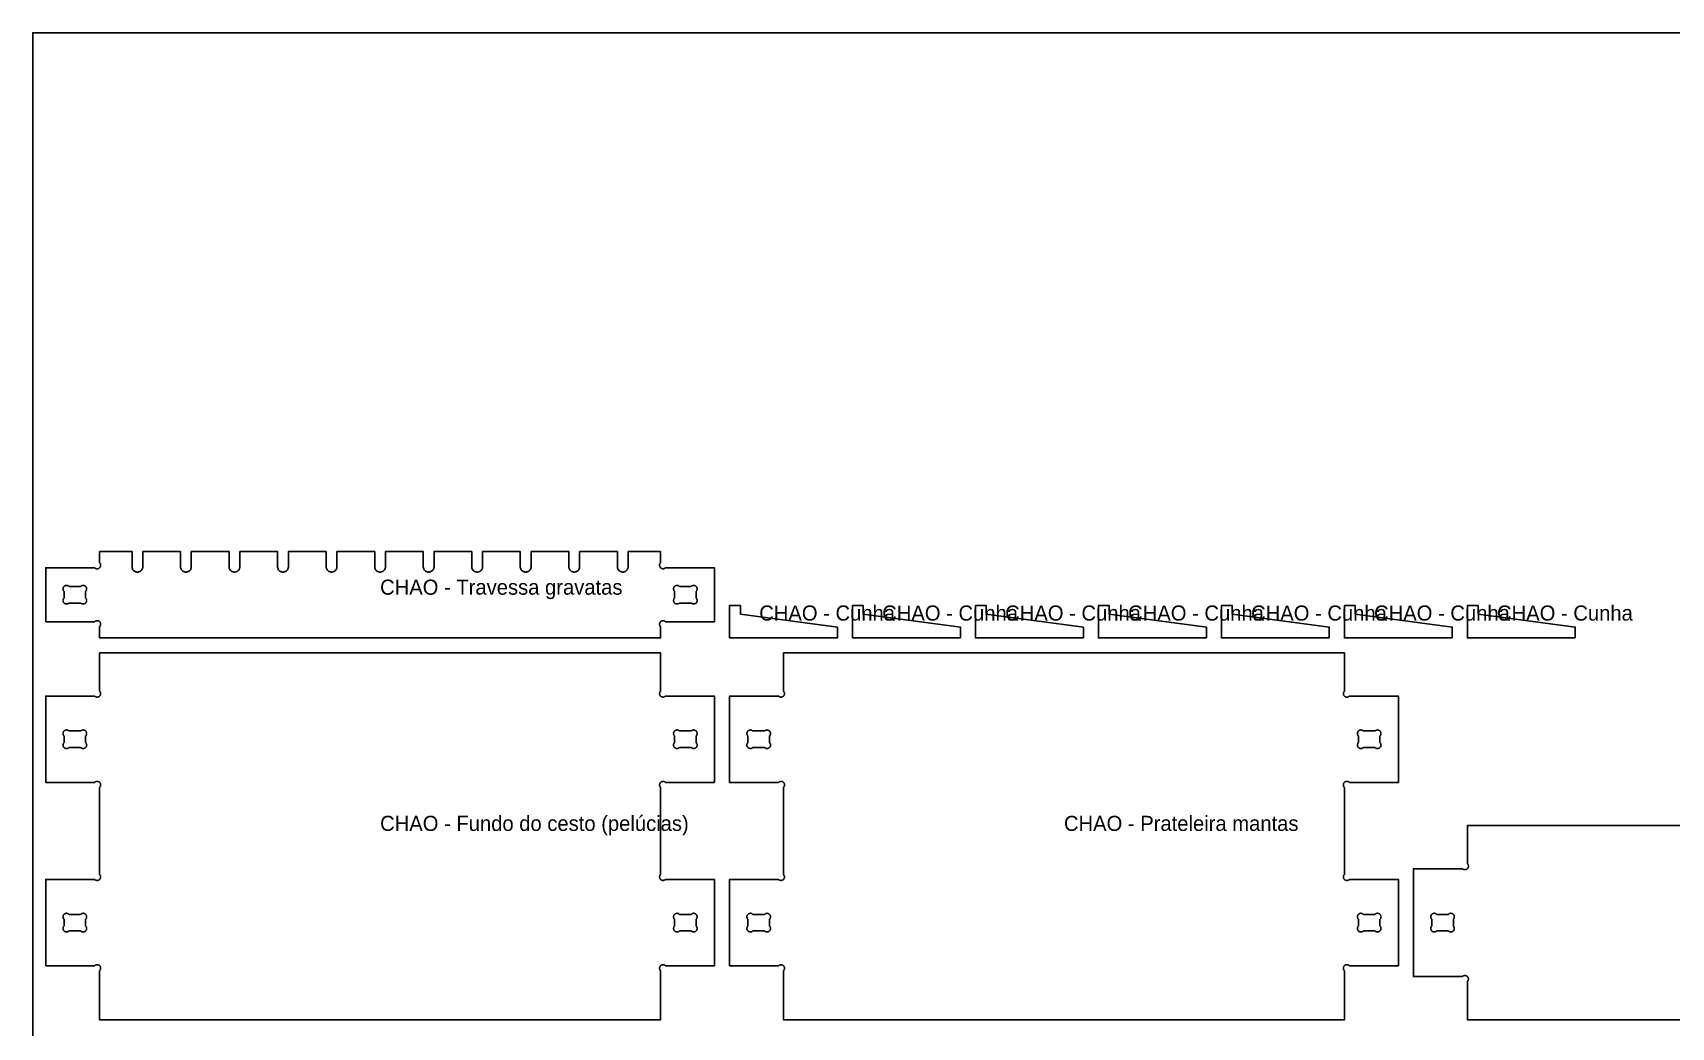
# Model space of a CAD drawing. Header units: millimetres. Extents: x 0 to 2769, y 0 to 1840.
# Drawn here: x 0 to 1519, y 918 to 1840 of the extents above; entities that cross this region are included whole.
import ezdxf

# ---------------------------------------------------------------- set-up
doc = ezdxf.new("R2010")
doc.units = ezdxf.units.MM
for name, color, linetype in [('CHAPA_NAO_CORTAR', 8, 'Continuous'), ('CORTE_EXTERNO', 1, 'Continuous'), ('CORTE_INTERNO', 5, 'Continuous'), ('ETIQUETAS_NAO_CORTAR', 8, 'Continuous')]:
    doc.layers.add(name, color=color, linetype=linetype)

msp = doc.modelspace()

# ---------------------------------------------------------------- linework, layer by layer
at = {"layer": 'CHAPA_NAO_CORTAR'}
msp.add_lwpolyline([(0, 0), (2750, 0), (2750, 1840), (0, 1840)], close=True, dxfattribs=at)
at = {"layer": 'CORTE_EXTERNO'}
for points in [[(12, 1294), (12, 1344), (57.4, 1344), (57.6, 1343.8), (57.9, 1343.6), (58.2, 1343.4), (58.5, 1343.3), (58.8, 1343.2), (59.1, 1343.1), (59.4, 1343.1), (59.7, 1343), (60, 1343.1), (60.3, 1343.1), (60.6, 1343.2), (60.9, 1343.3), (61.2, 1343.4), (61.5, 1343.6), (61.8, 1343.8), (62, 1344), (62.2, 1344.2), (62.4, 1344.5), (62.6, 1344.8), (62.7, 1345.1), (62.8, 1345.4), (62.9, 1345.7), (62.9, 1346), (63, 1346.3), (62.9, 1346.6), (62.9, 1346.9), (62.8, 1347.2), (62.7, 1347.5), (62.6, 1347.8), (62.4, 1348.1), (62.2, 1348.4), (62, 1348.6), (62, 1359), (92, 1359), (92, 1345), (92, 1344.5), (92.1, 1344), (92.2, 1343.5), (92.4, 1343.1), (92.6, 1342.6), (92.8, 1342.2), (93.1, 1341.8), (93.5, 1341.5), (93.8, 1341.1), (94.2, 1340.8), (94.6, 1340.6), (95.1, 1340.4), (95.5, 1340.2), (96, 1340.1), (96.5, 1340), (97, 1340), (97.5, 1340), (98, 1340.1), (98.5, 1340.2), (98.9, 1340.4), (99.4, 1340.6), (99.8, 1340.8), (100.2, 1341.1), (100.5, 1341.5), (100.9, 1341.8), (101.2, 1342.2), (101.4, 1342.6), (101.6, 1343.1), (101.8, 1343.5), (101.9, 1344), (102, 1344.5), (102, 1345), (102, 1359), (137, 1359), (137, 1345), (137, 1344.5), (137.1, 1344), (137.2, 1343.5), (137.4, 1343.1), (137.6, 1342.6), (137.8, 1342.2), (138.1, 1341.8), (138.5, 1341.5), (138.8, 1341.1), (139.2, 1340.8), (139.6, 1340.6), (140.1, 1340.4), (140.5, 1340.2), (141, 1340.1), (141.5, 1340), (142, 1340), (142.5, 1340), (143, 1340.1), (143.5, 1340.2), (143.9, 1340.4), (144.4, 1340.6), (144.8, 1340.8), (145.2, 1341.1), (145.5, 1341.5), (145.9, 1341.8), (146.2, 1342.2), (146.4, 1342.6), (146.6, 1343.1), (146.8, 1343.5), (146.9, 1344), (147, 1344.5), (147, 1345), (147, 1359), (182, 1359), (182, 1345), (182, 1344.5), (182.1, 1344), (182.2, 1343.5), (182.4, 1343.1), (182.6, 1342.6), (182.8, 1342.2), (183.1, 1341.8), (183.5, 1341.5), (183.8, 1341.1), (184.2, 1340.8), (184.6, 1340.6), (185.1, 1340.4), (185.5, 1340.2), (186, 1340.1), (186.5, 1340), (187, 1340), (187.5, 1340), (188, 1340.1), (188.5, 1340.2), (188.9, 1340.4), (189.4, 1340.6), (189.8, 1340.8), (190.2, 1341.1), (190.5, 1341.5), (190.9, 1341.8), (191.2, 1342.2), (191.4, 1342.6), (191.6, 1343.1), (191.8, 1343.5), (191.9, 1344), (192, 1344.5), (192, 1345), (192, 1359), (227, 1359), (227, 1345), (227, 1344.5), (227.1, 1344), (227.2, 1343.5), (227.4, 1343.1), (227.6, 1342.6), (227.8, 1342.2), (228.1, 1341.8), (228.5, 1341.5), (228.8, 1341.1), (229.2, 1340.8), (229.6, 1340.6), (230.1, 1340.4), (230.5, 1340.2), (231, 1340.1), (231.5, 1340), (232, 1340), (232.5, 1340), (233, 1340.1), (233.5, 1340.2), (233.9, 1340.4), (234.4, 1340.6), (234.8, 1340.8), (235.2, 1341.1), (235.5, 1341.5), (235.9, 1341.8), (236.2, 1342.2), (236.4, 1342.6), (236.6, 1343.1), (236.8, 1343.5), (236.9, 1344), (237, 1344.5), (237, 1345), (237, 1359), (272, 1359), (272, 1345), (272, 1344.5), (272.1, 1344), (272.2, 1343.5), (272.4, 1343.1), (272.6, 1342.6), (272.8, 1342.2), (273.1, 1341.8), (273.5, 1341.5), (273.8, 1341.1), (274.2, 1340.8), (274.6, 1340.6), (275.1, 1340.4), (275.5, 1340.2), (276, 1340.1), (276.5, 1340), (277, 1340), (277.5, 1340), (278, 1340.1), (278.5, 1340.2), (278.9, 1340.4), (279.4, 1340.6), (279.8, 1340.8), (280.2, 1341.1), (280.5, 1341.5), (280.9, 1341.8), (281.2, 1342.2), (281.4, 1342.6), (281.6, 1343.1), (281.8, 1343.5), (281.9, 1344), (282, 1344.5), (282, 1345), (282, 1359), (317, 1359), (317, 1345), (317, 1344.5), (317.1, 1344), (317.2, 1343.5), (317.4, 1343.1), (317.6, 1342.6), (317.8, 1342.2), (318.1, 1341.8), (318.5, 1341.5), (318.8, 1341.1), (319.2, 1340.8), (319.6, 1340.6), (320.1, 1340.4), (320.5, 1340.2), (321, 1340.1), (321.5, 1340), (322, 1340), (322.5, 1340), (323, 1340.1), (323.5, 1340.2), (323.9, 1340.4), (324.4, 1340.6), (324.8, 1340.8), (325.2, 1341.1), (325.5, 1341.5), (325.9, 1341.8), (326.2, 1342.2), (326.4, 1342.6), (326.6, 1343.1), (326.8, 1343.5), (326.9, 1344), (327, 1344.5), (327, 1345), (327, 1359), (362, 1359), (362, 1345), (362, 1344.5), (362.1, 1344), (362.2, 1343.5), (362.4, 1343.1), (362.6, 1342.6), (362.8, 1342.2), (363.1, 1341.8), (363.5, 1341.5), (363.8, 1341.1), (364.2, 1340.8), (364.6, 1340.6), (365.1, 1340.4), (365.5, 1340.2), (366, 1340.1), (366.5, 1340), (367, 1340), (367.5, 1340), (368, 1340.1), (368.5, 1340.2), (368.9, 1340.4), (369.4, 1340.6), (369.8, 1340.8), (370.2, 1341.1), (370.5, 1341.5), (370.9, 1341.8), (371.2, 1342.2), (371.4, 1342.6), (371.6, 1343.1), (371.8, 1343.5), (371.9, 1344), (372, 1344.5), (372, 1345), (372, 1359), (407, 1359), (407, 1345), (407, 1344.5), (407.1, 1344), (407.2, 1343.5), (407.4, 1343.1), (407.6, 1342.6), (407.8, 1342.2), (408.1, 1341.8), (408.5, 1341.5), (408.8, 1341.1), (409.2, 1340.8), (409.6, 1340.6), (410.1, 1340.4), (410.5, 1340.2), (411, 1340.1), (411.5, 1340), (412, 1340), (412.5, 1340), (413, 1340.1), (413.5, 1340.2), (413.9, 1340.4), (414.4, 1340.6), (414.8, 1340.8), (415.2, 1341.1), (415.5, 1341.5), (415.9, 1341.8), (416.2, 1342.2), (416.4, 1342.6), (416.6, 1343.1), (416.8, 1343.5), (416.9, 1344), (417, 1344.5), (417, 1345), (417, 1359), (452, 1359), (452, 1345), (452, 1344.5), (452.1, 1344), (452.2, 1343.5), (452.4, 1343.1), (452.6, 1342.6), (452.8, 1342.2), (453.1, 1341.8), (453.5, 1341.5), (453.8, 1341.1), (454.2, 1340.8), (454.6, 1340.6), (455.1, 1340.4), (455.5, 1340.2), (456, 1340.1), (456.5, 1340), (457, 1340), (457.5, 1340), (458, 1340.1), (458.5, 1340.2), (458.9, 1340.4), (459.4, 1340.6), (459.8, 1340.8), (460.2, 1341.1), (460.5, 1341.5), (460.9, 1341.8), (461.2, 1342.2), (461.4, 1342.6), (461.6, 1343.1), (461.8, 1343.5), (461.9, 1344), (462, 1344.5), (462, 1345), (462, 1359), (497, 1359), (497, 1345), (497, 1344.5), (497.1, 1344), (497.2, 1343.5), (497.4, 1343.1), (497.6, 1342.6), (497.8, 1342.2), (498.1, 1341.8), (498.5, 1341.5), (498.8, 1341.1), (499.2, 1340.8), (499.6, 1340.6), (500.1, 1340.4), (500.5, 1340.2), (501, 1340.1), (501.5, 1340), (502, 1340), (502.5, 1340), (503, 1340.1), (503.5, 1340.2), (503.9, 1340.4), (504.4, 1340.6), (504.8, 1340.8), (505.2, 1341.1), (505.5, 1341.5), (505.9, 1341.8), (506.2, 1342.2), (506.4, 1342.6), (506.6, 1343.1), (506.8, 1343.5), (506.9, 1344), (507, 1344.5), (507, 1345), (507, 1359), (542, 1359), (542, 1345), (542, 1344.5), (542.1, 1344), (542.2, 1343.5), (542.4, 1343.1), (542.6, 1342.6), (542.8, 1342.2), (543.1, 1341.8), (543.5, 1341.5), (543.8, 1341.1), (544.2, 1340.8), (544.6, 1340.6), (545.1, 1340.4), (545.5, 1340.2), (546, 1340.1), (546.5, 1340), (547, 1340), (547.5, 1340), (548, 1340.1), (548.5, 1340.2), (548.9, 1340.4), (549.4, 1340.6), (549.8, 1340.8), (550.2, 1341.1), (550.5, 1341.5), (550.9, 1341.8), (551.2, 1342.2), (551.4, 1342.6), (551.6, 1343.1), (551.8, 1343.5), (551.9, 1344), (552, 1344.5), (552, 1345), (552, 1359), (582, 1359), (582, 1348.6), (581.8, 1348.4), (581.6, 1348.1), (581.4, 1347.8), (581.3, 1347.5), (581.2, 1347.2), (581.1, 1346.9), (581.1, 1346.6), (581, 1346.3), (581.1, 1346), (581.1, 1345.7), (581.2, 1345.4), (581.3, 1345.1), (581.4, 1344.8), (581.6, 1344.5), (581.8, 1344.2), (582, 1344), (582.2, 1343.8), (582.5, 1343.6), (582.8, 1343.4), (583.1, 1343.3), (583.4, 1343.2), (583.7, 1343.1), (584, 1343.1), (584.3, 1343), (584.6, 1343.1), (584.9, 1343.1), (585.2, 1343.2), (585.5, 1343.3), (585.8, 1343.4), (586.1, 1343.6), (586.4, 1343.8), (586.6, 1344), (632, 1344), (632, 1294), (586.6, 1294), (586.4, 1294.2), (586.1, 1294.4), (585.8, 1294.6), (585.5, 1294.7), (585.2, 1294.8), (584.9, 1294.9), (584.6, 1294.9), (584.3, 1295), (584, 1294.9), (583.7, 1294.9), (583.4, 1294.8), (583.1, 1294.7), (582.8, 1294.6), (582.5, 1294.4), (582.2, 1294.2), (582, 1294), (581.8, 1293.8), (581.6, 1293.5), (581.4, 1293.2), (581.3, 1292.9), (581.2, 1292.6), (581.1, 1292.3), (581.1, 1292), (581, 1291.7), (581.1, 1291.4), (581.1, 1291.1), (581.2, 1290.8), (581.3, 1290.5), (581.4, 1290.2), (581.6, 1289.9), (581.8, 1289.6), (582, 1289.4), (582, 1279), (62, 1279), (62, 1289.4), (62.2, 1289.6), (62.4, 1289.9), (62.6, 1290.2), (62.7, 1290.5), (62.8, 1290.8), (62.9, 1291.1), (62.9, 1291.4), (63, 1291.7), (62.9, 1292), (62.9, 1292.3), (62.8, 1292.6), (62.7, 1292.9), (62.6, 1293.2), (62.4, 1293.5), (62.2, 1293.8), (62, 1294), (61.8, 1294.2), (61.5, 1294.4), (61.2, 1294.6), (60.9, 1294.7), (60.6, 1294.8), (60.3, 1294.9), (60, 1294.9), (59.7, 1295), (59.4, 1294.9), (59.1, 1294.9), (58.8, 1294.8), (58.5, 1294.7), (58.2, 1294.6), (57.9, 1294.4), (57.6, 1294.2), (57.4, 1294), (12, 1294)], [(746, 1279), (746, 1289), (656, 1301), (656, 1309), (646, 1309), (646, 1279), (746, 1279)], [(860, 1279), (860, 1289), (770, 1301), (770, 1309), (760, 1309), (760, 1279), (860, 1279)], [(974, 1279), (974, 1289), (884, 1301), (884, 1309), (874, 1309), (874, 1279), (974, 1279)], [(1088, 1279), (1088, 1289), (998, 1301), (998, 1309), (988, 1309), (988, 1279), (1088, 1279)], [(1202, 1279), (1202, 1289), (1112, 1301), (1112, 1309), (1102, 1309), (1102, 1279), (1202, 1279)], [(1316, 1279), (1316, 1289), (1226, 1301), (1226, 1309), (1216, 1309), (1216, 1279), (1316, 1279)], [(1430, 1279), (1430, 1289), (1340, 1301), (1340, 1309), (1330, 1309), (1330, 1279), (1430, 1279)], [(12, 975), (12, 1055), (57.4, 1055), (57.6, 1054.8), (57.9, 1054.6), (58.2, 1054.4), (58.5, 1054.3), (58.8, 1054.2), (59.1, 1054.1), (59.4, 1054.1), (59.7, 1054), (60, 1054.1), (60.3, 1054.1), (60.6, 1054.2), (60.9, 1054.3), (61.2, 1054.4), (61.5, 1054.6), (61.8, 1054.8), (62, 1055), (62.2, 1055.2), (62.4, 1055.5), (62.6, 1055.8), (62.7, 1056.1), (62.8, 1056.4), (62.9, 1056.7), (62.9, 1057), (63, 1057.3), (62.9, 1057.6), (62.9, 1057.9), (62.8, 1058.2), (62.7, 1058.5), (62.6, 1058.8), (62.4, 1059.1), (62.2, 1059.4), (62, 1059.6), (62, 1140.4), (62.2, 1140.6), (62.4, 1140.9), (62.6, 1141.2), (62.7, 1141.5), (62.8, 1141.8), (62.9, 1142.1), (62.9, 1142.4), (63, 1142.7), (62.9, 1143), (62.9, 1143.3), (62.8, 1143.6), (62.7, 1143.9), (62.6, 1144.2), (62.4, 1144.5), (62.2, 1144.8), (62, 1145), (61.8, 1145.2), (61.5, 1145.4), (61.2, 1145.6), (60.9, 1145.7), (60.6, 1145.8), (60.3, 1145.9), (60, 1145.9), (59.7, 1146), (59.4, 1145.9), (59.1, 1145.9), (58.8, 1145.8), (58.5, 1145.7), (58.2, 1145.6), (57.9, 1145.4), (57.6, 1145.2), (57.4, 1145), (12, 1145), (12, 1225), (57.4, 1225), (57.6, 1224.8), (57.9, 1224.6), (58.2, 1224.4), (58.5, 1224.3), (58.8, 1224.2), (59.1, 1224.1), (59.4, 1224.1), (59.7, 1224), (60, 1224.1), (60.3, 1224.1), (60.6, 1224.2), (60.9, 1224.3), (61.2, 1224.4), (61.5, 1224.6), (61.8, 1224.8), (62, 1225), (62.2, 1225.2), (62.4, 1225.5), (62.6, 1225.8), (62.7, 1226.1), (62.8, 1226.4), (62.9, 1226.7), (62.9, 1227), (63, 1227.3), (62.9, 1227.6), (62.9, 1227.9), (62.8, 1228.2), (62.7, 1228.5), (62.6, 1228.8), (62.4, 1229.1), (62.2, 1229.4), (62, 1229.6), (62, 1265), (582, 1265), (582, 1229.6), (581.8, 1229.4), (581.6, 1229.1), (581.4, 1228.8), (581.3, 1228.5), (581.2, 1228.2), (581.1, 1227.9), (581.1, 1227.6), (581, 1227.3), (581.1, 1227), (581.1, 1226.7), (581.2, 1226.4), (581.3, 1226.1), (581.4, 1225.8), (581.6, 1225.5), (581.8, 1225.2), (582, 1225), (582.2, 1224.8), (582.5, 1224.6), (582.8, 1224.4), (583.1, 1224.3), (583.4, 1224.2), (583.7, 1224.1), (584, 1224.1), (584.3, 1224), (584.6, 1224.1), (584.9, 1224.1), (585.2, 1224.2), (585.5, 1224.3), (585.8, 1224.4), (586.1, 1224.6), (586.4, 1224.8), (586.6, 1225), (632, 1225), (632, 1145), (586.6, 1145), (586.4, 1145.2), (586.1, 1145.4), (585.8, 1145.6), (585.5, 1145.7), (585.2, 1145.8), (584.9, 1145.9), (584.6, 1145.9), (584.3, 1146), (584, 1145.9), (583.7, 1145.9), (583.4, 1145.8), (583.1, 1145.7), (582.8, 1145.6), (582.5, 1145.4), (582.2, 1145.2), (582, 1145), (581.8, 1144.8), (581.6, 1144.5), (581.4, 1144.2), (581.3, 1143.9), (581.2, 1143.6), (581.1, 1143.3), (581.1, 1143), (581, 1142.7), (581.1, 1142.4), (581.1, 1142.1), (581.2, 1141.8), (581.3, 1141.5), (581.4, 1141.2), (581.6, 1140.9), (581.8, 1140.6), (582, 1140.4), (582, 1059.6), (581.8, 1059.4), (581.6, 1059.1), (581.4, 1058.8), (581.3, 1058.5), (581.2, 1058.2), (581.1, 1057.9), (581.1, 1057.6), (581, 1057.3), (581.1, 1057), (581.1, 1056.7), (581.2, 1056.4), (581.3, 1056.1), (581.4, 1055.8), (581.6, 1055.5), (581.8, 1055.2), (582, 1055), (582.2, 1054.8), (582.5, 1054.6), (582.8, 1054.4), (583.1, 1054.3), (583.4, 1054.2), (583.7, 1054.1), (584, 1054.1), (584.3, 1054), (584.6, 1054.1), (584.9, 1054.1), (585.2, 1054.2), (585.5, 1054.3), (585.8, 1054.4), (586.1, 1054.6), (586.4, 1054.8), (586.6, 1055), (632, 1055), (632, 975), (586.6, 975), (586.4, 975.2), (586.1, 975.4), (585.8, 975.6), (585.5, 975.7), (585.2, 975.8), (584.9, 975.9), (584.6, 975.9), (584.3, 976), (584, 975.9), (583.7, 975.9), (583.4, 975.8), (583.1, 975.7), (582.8, 975.6), (582.5, 975.4), (582.2, 975.2), (582, 975), (581.8, 974.8), (581.6, 974.5), (581.4, 974.2), (581.3, 973.9), (581.2, 973.6), (581.1, 973.3), (581.1, 973), (581, 972.7), (581.1, 972.4), (581.1, 972.1), (581.2, 971.8), (581.3, 971.5), (581.4, 971.2), (581.6, 970.9), (581.8, 970.6), (582, 970.4), (582, 925), (62, 925), (62, 970.4), (62.2, 970.6), (62.4, 970.9), (62.6, 971.2), (62.7, 971.5), (62.8, 971.8), (62.9, 972.1), (62.9, 972.4), (63, 972.7), (62.9, 973), (62.9, 973.3), (62.8, 973.6), (62.7, 973.9), (62.6, 974.2), (62.4, 974.5), (62.2, 974.8), (62, 975), (61.8, 975.2), (61.5, 975.4), (61.2, 975.6), (60.9, 975.7), (60.6, 975.8), (60.3, 975.9), (60, 975.9), (59.7, 976), (59.4, 975.9), (59.1, 975.9), (58.8, 975.8), (58.5, 975.7), (58.2, 975.6), (57.9, 975.4), (57.6, 975.2), (57.4, 975), (12, 975)], [(646, 975), (646, 1055), (691.4, 1055), (691.6, 1054.8), (691.9, 1054.6), (692.2, 1054.4), (692.5, 1054.3), (692.8, 1054.2), (693.1, 1054.1), (693.4, 1054.1), (693.7, 1054), (694, 1054.1), (694.3, 1054.1), (694.6, 1054.2), (694.9, 1054.3), (695.2, 1054.4), (695.5, 1054.6), (695.8, 1054.8), (696, 1055), (696.2, 1055.2), (696.4, 1055.5), (696.6, 1055.8), (696.7, 1056.1), (696.8, 1056.4), (696.9, 1056.7), (696.9, 1057), (697, 1057.3), (696.9, 1057.6), (696.9, 1057.9), (696.8, 1058.2), (696.7, 1058.5), (696.6, 1058.8), (696.4, 1059.1), (696.2, 1059.4), (696, 1059.6), (696, 1140.4), (696.2, 1140.6), (696.4, 1140.9), (696.6, 1141.2), (696.7, 1141.5), (696.8, 1141.8), (696.9, 1142.1), (696.9, 1142.4), (697, 1142.7), (696.9, 1143), (696.9, 1143.3), (696.8, 1143.6), (696.7, 1143.9), (696.6, 1144.2), (696.4, 1144.5), (696.2, 1144.8), (696, 1145), (695.8, 1145.2), (695.5, 1145.4), (695.2, 1145.6), (694.9, 1145.7), (694.6, 1145.8), (694.3, 1145.9), (694, 1145.9), (693.7, 1146), (693.4, 1145.9), (693.1, 1145.9), (692.8, 1145.8), (692.5, 1145.7), (692.2, 1145.6), (691.9, 1145.4), (691.6, 1145.2), (691.4, 1145), (646, 1145), (646, 1225), (691.4, 1225), (691.6, 1224.8), (691.9, 1224.6), (692.2, 1224.4), (692.5, 1224.3), (692.8, 1224.2), (693.1, 1224.1), (693.4, 1224.1), (693.7, 1224), (694, 1224.1), (694.3, 1224.1), (694.6, 1224.2), (694.9, 1224.3), (695.2, 1224.4), (695.5, 1224.6), (695.8, 1224.8), (696, 1225), (696.2, 1225.2), (696.4, 1225.5), (696.6, 1225.8), (696.7, 1226.1), (696.8, 1226.4), (696.9, 1226.7), (696.9, 1227), (697, 1227.3), (696.9, 1227.6), (696.9, 1227.9), (696.8, 1228.2), (696.7, 1228.5), (696.6, 1228.8), (696.4, 1229.1), (696.2, 1229.4), (696, 1229.6), (696, 1265), (1216, 1265), (1216, 1229.6), (1215.8, 1229.4), (1215.6, 1229.1), (1215.4, 1228.8), (1215.3, 1228.5), (1215.2, 1228.2), (1215.1, 1227.9), (1215.1, 1227.6), (1215, 1227.3), (1215.1, 1227), (1215.1, 1226.7), (1215.2, 1226.4), (1215.3, 1226.1), (1215.4, 1225.8), (1215.6, 1225.5), (1215.8, 1225.2), (1216, 1225), (1216.2, 1224.8), (1216.5, 1224.6), (1216.8, 1224.4), (1217.1, 1224.3), (1217.4, 1224.2), (1217.7, 1224.1), (1218, 1224.1), (1218.3, 1224), (1218.6, 1224.1), (1218.9, 1224.1), (1219.2, 1224.2), (1219.5, 1224.3), (1219.8, 1224.4), (1220.1, 1224.6), (1220.4, 1224.8), (1220.6, 1225), (1266, 1225), (1266, 1145), (1220.6, 1145), (1220.4, 1145.2), (1220.1, 1145.4), (1219.8, 1145.6), (1219.5, 1145.7), (1219.2, 1145.8), (1218.9, 1145.9), (1218.6, 1145.9), (1218.3, 1146), (1218, 1145.9), (1217.7, 1145.9), (1217.4, 1145.8), (1217.1, 1145.7), (1216.8, 1145.6), (1216.5, 1145.4), (1216.2, 1145.2), (1216, 1145), (1215.8, 1144.8), (1215.6, 1144.5), (1215.4, 1144.2), (1215.3, 1143.9), (1215.2, 1143.6), (1215.1, 1143.3), (1215.1, 1143), (1215, 1142.7), (1215.1, 1142.4), (1215.1, 1142.1), (1215.2, 1141.8), (1215.3, 1141.5), (1215.4, 1141.2), (1215.6, 1140.9), (1215.8, 1140.6), (1216, 1140.4), (1216, 1059.6), (1215.8, 1059.4), (1215.6, 1059.1), (1215.4, 1058.8), (1215.3, 1058.5), (1215.2, 1058.2), (1215.1, 1057.9), (1215.1, 1057.6), (1215, 1057.3), (1215.1, 1057), (1215.1, 1056.7), (1215.2, 1056.4), (1215.3, 1056.1), (1215.4, 1055.8), (1215.6, 1055.5), (1215.8, 1055.2), (1216, 1055), (1216.2, 1054.8), (1216.5, 1054.6), (1216.8, 1054.4), (1217.1, 1054.3), (1217.4, 1054.2), (1217.7, 1054.1), (1218, 1054.1), (1218.3, 1054), (1218.6, 1054.1), (1218.9, 1054.1), (1219.2, 1054.2), (1219.5, 1054.3), (1219.8, 1054.4), (1220.1, 1054.6), (1220.4, 1054.8), (1220.6, 1055), (1266, 1055), (1266, 975), (1220.6, 975), (1220.4, 975.2), (1220.1, 975.4), (1219.8, 975.6), (1219.5, 975.7), (1219.2, 975.8), (1218.9, 975.9), (1218.6, 975.9), (1218.3, 976), (1218, 975.9), (1217.7, 975.9), (1217.4, 975.8), (1217.1, 975.7), (1216.8, 975.6), (1216.5, 975.4), (1216.2, 975.2), (1216, 975), (1215.8, 974.8), (1215.6, 974.5), (1215.4, 974.2), (1215.3, 973.9), (1215.2, 973.6), (1215.1, 973.3), (1215.1, 973), (1215, 972.7), (1215.1, 972.4), (1215.1, 972.1), (1215.2, 971.8), (1215.3, 971.5), (1215.4, 971.2), (1215.6, 970.9), (1215.8, 970.6), (1216, 970.4), (1216, 925), (696, 925), (696, 970.4), (696.2, 970.6), (696.4, 970.9), (696.6, 971.2), (696.7, 971.5), (696.8, 971.8), (696.9, 972.1), (696.9, 972.4), (697, 972.7), (696.9, 973), (696.9, 973.3), (696.8, 973.6), (696.7, 973.9), (696.6, 974.2), (696.4, 974.5), (696.2, 974.8), (696, 975), (695.8, 975.2), (695.5, 975.4), (695.2, 975.6), (694.9, 975.7), (694.6, 975.8), (694.3, 975.9), (694, 975.9), (693.7, 976), (693.4, 975.9), (693.1, 975.9), (692.8, 975.8), (692.5, 975.7), (692.2, 975.6), (691.9, 975.4), (691.6, 975.2), (691.4, 975), (646, 975)]]:
    msp.add_lwpolyline(points, close=True, dxfattribs=at)
msp.add_lwpolyline([(1850, 925), (1330, 925), (1330, 960.4), (1330.2, 960.6), (1330.4, 960.9), (1330.6, 961.2), (1330.7, 961.5), (1330.8, 961.8), (1330.9, 962.1), (1330.9, 962.4), (1331, 962.7), (1330.9, 963), (1330.9, 963.3), (1330.8, 963.6), (1330.7, 963.9), (1330.6, 964.2), (1330.4, 964.5), (1330.2, 964.8), (1330, 965), (1329.8, 965.2), (1329.5, 965.4), (1329.2, 965.6), (1328.9, 965.7), (1328.6, 965.8), (1328.3, 965.9), (1328, 965.9), (1327.7, 966), (1327.4, 965.9), (1327.1, 965.9), (1326.8, 965.8), (1326.5, 965.7), (1326.2, 965.6), (1325.9, 965.4), (1325.6, 965.2), (1325.4, 965), (1280, 965), (1280, 965), (1280, 1065), (1325.4, 1065), (1325.6, 1064.8), (1325.9, 1064.6), (1326.2, 1064.4), (1326.5, 1064.3), (1326.8, 1064.2), (1327.1, 1064.1), (1327.4, 1064.1), (1327.7, 1064), (1328, 1064.1), (1328.3, 1064.1), (1328.6, 1064.2), (1328.9, 1064.3), (1329.2, 1064.4), (1329.5, 1064.6), (1329.8, 1064.8), (1330, 1065), (1330.2, 1065.2), (1330.4, 1065.5), (1330.6, 1065.8), (1330.7, 1066.1), (1330.8, 1066.4), (1330.9, 1066.7), (1330.9, 1067), (1331, 1067.3), (1330.9, 1067.6), (1330.9, 1067.9), (1330.8, 1068.2), (1330.7, 1068.5), (1330.6, 1068.8), (1330.4, 1069.1), (1330.2, 1069.4), (1330, 1069.6), (1330, 1105), (1850, 1105)], dxfattribs=at)
at = {"layer": 'CORTE_INTERNO'}
for points in [[(49, 1322.1), (49.2, 1322.3), (49.4, 1322.5), (49.6, 1322.8), (49.7, 1323.1), (49.8, 1323.4), (49.9, 1323.7), (49.9, 1324), (50, 1324.4), (49.9, 1324.7), (49.9, 1325), (49.8, 1325.3), (49.7, 1325.6), (49.6, 1325.9), (49.4, 1326.2), (49.2, 1326.4), (49, 1326.7), (48.8, 1326.9), (48.5, 1327.1), (48.2, 1327.2), (47.9, 1327.4), (47.6, 1327.5), (47.3, 1327.5), (47, 1327.6), (46.7, 1327.6), (46.4, 1327.6), (46.1, 1327.5), (45.8, 1327.5), (45.5, 1327.4), (45.2, 1327.2), (44.9, 1327.1), (44.6, 1326.9), (44.4, 1326.7), (33.6, 1326.7), (33.4, 1326.9), (33.1, 1327.1), (32.8, 1327.2), (32.5, 1327.4), (32.2, 1327.5), (31.9, 1327.5), (31.6, 1327.6), (31.3, 1327.6), (31, 1327.6), (30.7, 1327.5), (30.4, 1327.5), (30.1, 1327.4), (29.8, 1327.2), (29.5, 1327.1), (29.2, 1326.9), (29, 1326.7), (28.8, 1326.4), (28.6, 1326.2), (28.4, 1325.9), (28.3, 1325.6), (28.2, 1325.3), (28.1, 1325), (28.1, 1324.7), (28, 1324.4), (28.1, 1324), (28.1, 1323.7), (28.2, 1323.4), (28.3, 1323.1), (28.4, 1322.8), (28.6, 1322.5), (28.8, 1322.3), (29, 1322.1), (29, 1315.9), (28.8, 1315.7), (28.6, 1315.5), (28.4, 1315.2), (28.3, 1314.9), (28.2, 1314.6), (28.1, 1314.3), (28.1, 1314), (28, 1313.6), (28.1, 1313.3), (28.1, 1313), (28.2, 1312.7), (28.3, 1312.4), (28.4, 1312.1), (28.6, 1311.8), (28.8, 1311.6), (29, 1311.3), (29.2, 1311.1), (29.5, 1310.9), (29.8, 1310.8), (30.1, 1310.6), (30.4, 1310.5), (30.7, 1310.5), (31, 1310.4), (31.3, 1310.4), (31.6, 1310.4), (31.9, 1310.5), (32.2, 1310.5), (32.5, 1310.6), (32.8, 1310.8), (33.1, 1310.9), (33.4, 1311.1), (33.6, 1311.3), (44.4, 1311.3), (44.6, 1311.1), (44.9, 1310.9), (45.2, 1310.8), (45.5, 1310.6), (45.8, 1310.5), (46.1, 1310.5), (46.4, 1310.4), (46.7, 1310.4), (47, 1310.4), (47.3, 1310.5), (47.6, 1310.5), (47.9, 1310.6), (48.2, 1310.8), (48.5, 1310.9), (48.8, 1311.1), (49, 1311.3), (49.2, 1311.6), (49.4, 1311.8), (49.6, 1312.1), (49.7, 1312.4), (49.8, 1312.7), (49.9, 1313), (49.9, 1313.3), (50, 1313.6), (49.9, 1314), (49.9, 1314.3), (49.8, 1314.6), (49.7, 1314.9), (49.6, 1315.2), (49.4, 1315.5), (49.2, 1315.7), (49, 1315.9), (49, 1322.1)], [(615, 1322.1), (615.2, 1322.3), (615.4, 1322.5), (615.6, 1322.8), (615.7, 1323.1), (615.8, 1323.4), (615.9, 1323.7), (615.9, 1324), (616, 1324.4), (615.9, 1324.7), (615.9, 1325), (615.8, 1325.3), (615.7, 1325.6), (615.6, 1325.9), (615.4, 1326.2), (615.2, 1326.4), (615, 1326.7), (614.8, 1326.9), (614.5, 1327.1), (614.2, 1327.2), (613.9, 1327.4), (613.6, 1327.5), (613.3, 1327.5), (613, 1327.6), (612.7, 1327.6), (612.4, 1327.6), (612.1, 1327.5), (611.8, 1327.5), (611.5, 1327.4), (611.2, 1327.2), (610.9, 1327.1), (610.6, 1326.9), (610.4, 1326.7), (599.6, 1326.7), (599.4, 1326.9), (599.1, 1327.1), (598.8, 1327.2), (598.5, 1327.4), (598.2, 1327.5), (597.9, 1327.5), (597.6, 1327.6), (597.3, 1327.6), (597, 1327.6), (596.7, 1327.5), (596.4, 1327.5), (596.1, 1327.4), (595.8, 1327.2), (595.5, 1327.1), (595.2, 1326.9), (595, 1326.7), (594.8, 1326.4), (594.6, 1326.2), (594.4, 1325.9), (594.3, 1325.6), (594.2, 1325.3), (594.1, 1325), (594.1, 1324.7), (594, 1324.4), (594.1, 1324), (594.1, 1323.7), (594.2, 1323.4), (594.3, 1323.1), (594.4, 1322.8), (594.6, 1322.5), (594.8, 1322.3), (595, 1322.1), (595, 1315.9), (594.8, 1315.7), (594.6, 1315.5), (594.4, 1315.2), (594.3, 1314.9), (594.2, 1314.6), (594.1, 1314.3), (594.1, 1314), (594, 1313.6), (594.1, 1313.3), (594.1, 1313), (594.2, 1312.7), (594.3, 1312.4), (594.4, 1312.1), (594.6, 1311.8), (594.8, 1311.6), (595, 1311.3), (595.2, 1311.1), (595.5, 1310.9), (595.8, 1310.8), (596.1, 1310.6), (596.4, 1310.5), (596.7, 1310.5), (597, 1310.4), (597.3, 1310.4), (597.6, 1310.4), (597.9, 1310.5), (598.2, 1310.5), (598.5, 1310.6), (598.8, 1310.8), (599.1, 1310.9), (599.4, 1311.1), (599.6, 1311.3), (610.4, 1311.3), (610.6, 1311.1), (610.9, 1310.9), (611.2, 1310.8), (611.5, 1310.6), (611.8, 1310.5), (612.1, 1310.5), (612.4, 1310.4), (612.7, 1310.4), (613, 1310.4), (613.3, 1310.5), (613.6, 1310.5), (613.9, 1310.6), (614.2, 1310.8), (614.5, 1310.9), (614.8, 1311.1), (615, 1311.3), (615.2, 1311.6), (615.4, 1311.8), (615.6, 1312.1), (615.7, 1312.4), (615.8, 1312.7), (615.9, 1313), (615.9, 1313.3), (616, 1313.6), (615.9, 1314), (615.9, 1314.3), (615.8, 1314.6), (615.7, 1314.9), (615.6, 1315.2), (615.4, 1315.5), (615.2, 1315.7), (615, 1315.9), (615, 1322.1)], [(29, 1181.9), (28.8, 1181.7), (28.6, 1181.5), (28.4, 1181.2), (28.3, 1180.9), (28.2, 1180.6), (28.1, 1180.3), (28.1, 1180), (28, 1179.6), (28.1, 1179.3), (28.1, 1179), (28.2, 1178.7), (28.3, 1178.4), (28.4, 1178.1), (28.6, 1177.8), (28.8, 1177.6), (29, 1177.3), (29.2, 1177.1), (29.5, 1176.9), (29.8, 1176.8), (30.1, 1176.6), (30.4, 1176.5), (30.7, 1176.5), (31, 1176.4), (31.3, 1176.4), (31.6, 1176.4), (31.9, 1176.5), (32.2, 1176.5), (32.5, 1176.6), (32.8, 1176.8), (33.1, 1176.9), (33.4, 1177.1), (33.6, 1177.3), (44.4, 1177.3), (44.6, 1177.1), (44.9, 1176.9), (45.2, 1176.8), (45.5, 1176.6), (45.8, 1176.5), (46.1, 1176.5), (46.4, 1176.4), (46.7, 1176.4), (47, 1176.4), (47.3, 1176.5), (47.6, 1176.5), (47.9, 1176.6), (48.2, 1176.8), (48.5, 1176.9), (48.8, 1177.1), (49, 1177.3), (49.2, 1177.6), (49.4, 1177.8), (49.6, 1178.1), (49.7, 1178.4), (49.8, 1178.7), (49.9, 1179), (49.9, 1179.3), (50, 1179.6), (49.9, 1180), (49.9, 1180.3), (49.8, 1180.6), (49.7, 1180.9), (49.6, 1181.2), (49.4, 1181.5), (49.2, 1181.7), (49, 1181.9), (49, 1188.1), (49.2, 1188.3), (49.4, 1188.5), (49.6, 1188.8), (49.7, 1189.1), (49.8, 1189.4), (49.9, 1189.7), (49.9, 1190), (50, 1190.4), (49.9, 1190.7), (49.9, 1191), (49.8, 1191.3), (49.7, 1191.6), (49.6, 1191.9), (49.4, 1192.2), (49.2, 1192.4), (49, 1192.7), (48.8, 1192.9), (48.5, 1193.1), (48.2, 1193.2), (47.9, 1193.4), (47.6, 1193.5), (47.3, 1193.5), (47, 1193.6), (46.7, 1193.6), (46.4, 1193.6), (46.1, 1193.5), (45.8, 1193.5), (45.5, 1193.4), (45.2, 1193.2), (44.9, 1193.1), (44.6, 1192.9), (44.4, 1192.7), (33.6, 1192.7), (33.4, 1192.9), (33.1, 1193.1), (32.8, 1193.2), (32.5, 1193.4), (32.2, 1193.5), (31.9, 1193.5), (31.6, 1193.6), (31.3, 1193.6), (31, 1193.6), (30.7, 1193.5), (30.4, 1193.5), (30.1, 1193.4), (29.8, 1193.2), (29.5, 1193.1), (29.2, 1192.9), (29, 1192.7), (28.8, 1192.4), (28.6, 1192.2), (28.4, 1191.9), (28.3, 1191.6), (28.2, 1191.3), (28.1, 1191), (28.1, 1190.7), (28, 1190.4), (28.1, 1190), (28.1, 1189.7), (28.2, 1189.4), (28.3, 1189.1), (28.4, 1188.8), (28.6, 1188.5), (28.8, 1188.3), (29, 1188.1), (29, 1181.9)], [(595, 1181.9), (594.8, 1181.7), (594.6, 1181.5), (594.4, 1181.2), (594.3, 1180.9), (594.2, 1180.6), (594.1, 1180.3), (594.1, 1180), (594, 1179.6), (594.1, 1179.3), (594.1, 1179), (594.2, 1178.7), (594.3, 1178.4), (594.4, 1178.1), (594.6, 1177.8), (594.8, 1177.6), (595, 1177.3), (595.2, 1177.1), (595.5, 1176.9), (595.8, 1176.8), (596.1, 1176.6), (596.4, 1176.5), (596.7, 1176.5), (597, 1176.4), (597.3, 1176.4), (597.6, 1176.4), (597.9, 1176.5), (598.2, 1176.5), (598.5, 1176.6), (598.8, 1176.8), (599.1, 1176.9), (599.4, 1177.1), (599.6, 1177.3), (610.4, 1177.3), (610.6, 1177.1), (610.9, 1176.9), (611.2, 1176.8), (611.5, 1176.6), (611.8, 1176.5), (612.1, 1176.5), (612.4, 1176.4), (612.7, 1176.4), (613, 1176.4), (613.3, 1176.5), (613.6, 1176.5), (613.9, 1176.6), (614.2, 1176.8), (614.5, 1176.9), (614.8, 1177.1), (615, 1177.3), (615.2, 1177.6), (615.4, 1177.8), (615.6, 1178.1), (615.7, 1178.4), (615.8, 1178.7), (615.9, 1179), (615.9, 1179.3), (616, 1179.6), (615.9, 1180), (615.9, 1180.3), (615.8, 1180.6), (615.7, 1180.9), (615.6, 1181.2), (615.4, 1181.5), (615.2, 1181.7), (615, 1181.9), (615, 1188.1), (615.2, 1188.3), (615.4, 1188.5), (615.6, 1188.8), (615.7, 1189.1), (615.8, 1189.4), (615.9, 1189.7), (615.9, 1190), (616, 1190.4), (615.9, 1190.7), (615.9, 1191), (615.8, 1191.3), (615.7, 1191.6), (615.6, 1191.9), (615.4, 1192.2), (615.2, 1192.4), (615, 1192.7), (614.8, 1192.9), (614.5, 1193.1), (614.2, 1193.2), (613.9, 1193.4), (613.6, 1193.5), (613.3, 1193.5), (613, 1193.6), (612.7, 1193.6), (612.4, 1193.6), (612.1, 1193.5), (611.8, 1193.5), (611.5, 1193.4), (611.2, 1193.2), (610.9, 1193.1), (610.6, 1192.9), (610.4, 1192.7), (599.6, 1192.7), (599.4, 1192.9), (599.1, 1193.1), (598.8, 1193.2), (598.5, 1193.4), (598.2, 1193.5), (597.9, 1193.5), (597.6, 1193.6), (597.3, 1193.6), (597, 1193.6), (596.7, 1193.5), (596.4, 1193.5), (596.1, 1193.4), (595.8, 1193.2), (595.5, 1193.1), (595.2, 1192.9), (595, 1192.7), (594.8, 1192.4), (594.6, 1192.2), (594.4, 1191.9), (594.3, 1191.6), (594.2, 1191.3), (594.1, 1191), (594.1, 1190.7), (594, 1190.4), (594.1, 1190), (594.1, 1189.7), (594.2, 1189.4), (594.3, 1189.1), (594.4, 1188.8), (594.6, 1188.5), (594.8, 1188.3), (595, 1188.1), (595, 1181.9)], [(663, 1181.9), (662.8, 1181.7), (662.6, 1181.5), (662.4, 1181.2), (662.3, 1180.9), (662.2, 1180.6), (662.1, 1180.3), (662.1, 1180), (662, 1179.6), (662.1, 1179.3), (662.1, 1179), (662.2, 1178.7), (662.3, 1178.4), (662.4, 1178.1), (662.6, 1177.8), (662.8, 1177.6), (663, 1177.3), (663.2, 1177.1), (663.5, 1176.9), (663.8, 1176.8), (664.1, 1176.6), (664.4, 1176.5), (664.7, 1176.5), (665, 1176.4), (665.3, 1176.4), (665.6, 1176.4), (665.9, 1176.5), (666.2, 1176.5), (666.5, 1176.6), (666.8, 1176.8), (667.1, 1176.9), (667.4, 1177.1), (667.6, 1177.3), (678.4, 1177.3), (678.6, 1177.1), (678.9, 1176.9), (679.2, 1176.8), (679.5, 1176.6), (679.8, 1176.5), (680.1, 1176.5), (680.4, 1176.4), (680.7, 1176.4), (681, 1176.4), (681.3, 1176.5), (681.6, 1176.5), (681.9, 1176.6), (682.2, 1176.8), (682.5, 1176.9), (682.8, 1177.1), (683, 1177.3), (683.2, 1177.6), (683.4, 1177.8), (683.6, 1178.1), (683.7, 1178.4), (683.8, 1178.7), (683.9, 1179), (683.9, 1179.3), (684, 1179.6), (683.9, 1180), (683.9, 1180.3), (683.8, 1180.6), (683.7, 1180.9), (683.6, 1181.2), (683.4, 1181.5), (683.2, 1181.7), (683, 1181.9), (683, 1188.1), (683.2, 1188.3), (683.4, 1188.5), (683.6, 1188.8), (683.7, 1189.1), (683.8, 1189.4), (683.9, 1189.7), (683.9, 1190), (684, 1190.4), (683.9, 1190.7), (683.9, 1191), (683.8, 1191.3), (683.7, 1191.6), (683.6, 1191.9), (683.4, 1192.2), (683.2, 1192.4), (683, 1192.7), (682.8, 1192.9), (682.5, 1193.1), (682.2, 1193.2), (681.9, 1193.4), (681.6, 1193.5), (681.3, 1193.5), (681, 1193.6), (680.7, 1193.6), (680.4, 1193.6), (680.1, 1193.5), (679.8, 1193.5), (679.5, 1193.4), (679.2, 1193.2), (678.9, 1193.1), (678.6, 1192.9), (678.4, 1192.7), (667.6, 1192.7), (667.4, 1192.9), (667.1, 1193.1), (666.8, 1193.2), (666.5, 1193.4), (666.2, 1193.5), (665.9, 1193.5), (665.6, 1193.6), (665.3, 1193.6), (665, 1193.6), (664.7, 1193.5), (664.4, 1193.5), (664.1, 1193.4), (663.8, 1193.2), (663.5, 1193.1), (663.2, 1192.9), (663, 1192.7), (662.8, 1192.4), (662.6, 1192.2), (662.4, 1191.9), (662.3, 1191.6), (662.2, 1191.3), (662.1, 1191), (662.1, 1190.7), (662, 1190.4), (662.1, 1190), (662.1, 1189.7), (662.2, 1189.4), (662.3, 1189.1), (662.4, 1188.8), (662.6, 1188.5), (662.8, 1188.3), (663, 1188.1), (663, 1181.9)], [(1229, 1181.9), (1228.8, 1181.7), (1228.6, 1181.5), (1228.4, 1181.2), (1228.3, 1180.9), (1228.2, 1180.6), (1228.1, 1180.3), (1228.1, 1180), (1228, 1179.6), (1228.1, 1179.3), (1228.1, 1179), (1228.2, 1178.7), (1228.3, 1178.4), (1228.4, 1178.1), (1228.6, 1177.8), (1228.8, 1177.6), (1229, 1177.3), (1229.2, 1177.1), (1229.5, 1176.9), (1229.8, 1176.8), (1230.1, 1176.6), (1230.4, 1176.5), (1230.7, 1176.5), (1231, 1176.4), (1231.3, 1176.4), (1231.6, 1176.4), (1231.9, 1176.5), (1232.2, 1176.5), (1232.5, 1176.6), (1232.8, 1176.8), (1233.1, 1176.9), (1233.4, 1177.1), (1233.6, 1177.3), (1244.4, 1177.3), (1244.6, 1177.1), (1244.9, 1176.9), (1245.2, 1176.8), (1245.5, 1176.6), (1245.8, 1176.5), (1246.1, 1176.5), (1246.4, 1176.4), (1246.7, 1176.4), (1247, 1176.4), (1247.3, 1176.5), (1247.6, 1176.5), (1247.9, 1176.6), (1248.2, 1176.8), (1248.5, 1176.9), (1248.8, 1177.1), (1249, 1177.3), (1249.2, 1177.6), (1249.4, 1177.8), (1249.6, 1178.1), (1249.7, 1178.4), (1249.8, 1178.7), (1249.9, 1179), (1249.9, 1179.3), (1250, 1179.6), (1249.9, 1180), (1249.9, 1180.3), (1249.8, 1180.6), (1249.7, 1180.9), (1249.6, 1181.2), (1249.4, 1181.5), (1249.2, 1181.7), (1249, 1181.9), (1249, 1188.1), (1249.2, 1188.3), (1249.4, 1188.5), (1249.6, 1188.8), (1249.7, 1189.1), (1249.8, 1189.4), (1249.9, 1189.7), (1249.9, 1190), (1250, 1190.4), (1249.9, 1190.7), (1249.9, 1191), (1249.8, 1191.3), (1249.7, 1191.6), (1249.6, 1191.9), (1249.4, 1192.2), (1249.2, 1192.4), (1249, 1192.7), (1248.8, 1192.9), (1248.5, 1193.1), (1248.2, 1193.2), (1247.9, 1193.4), (1247.6, 1193.5), (1247.3, 1193.5), (1247, 1193.6), (1246.7, 1193.6), (1246.4, 1193.6), (1246.1, 1193.5), (1245.8, 1193.5), (1245.5, 1193.4), (1245.2, 1193.2), (1244.9, 1193.1), (1244.6, 1192.9), (1244.4, 1192.7), (1233.6, 1192.7), (1233.4, 1192.9), (1233.1, 1193.1), (1232.8, 1193.2), (1232.5, 1193.4), (1232.2, 1193.5), (1231.9, 1193.5), (1231.6, 1193.6), (1231.3, 1193.6), (1231, 1193.6), (1230.7, 1193.5), (1230.4, 1193.5), (1230.1, 1193.4), (1229.8, 1193.2), (1229.5, 1193.1), (1229.2, 1192.9), (1229, 1192.7), (1228.8, 1192.4), (1228.6, 1192.2), (1228.4, 1191.9), (1228.3, 1191.6), (1228.2, 1191.3), (1228.1, 1191), (1228.1, 1190.7), (1228, 1190.4), (1228.1, 1190), (1228.1, 1189.7), (1228.2, 1189.4), (1228.3, 1189.1), (1228.4, 1188.8), (1228.6, 1188.5), (1228.8, 1188.3), (1229, 1188.1), (1229, 1181.9)], [(29, 1011.9), (28.8, 1011.7), (28.6, 1011.5), (28.4, 1011.2), (28.3, 1010.9), (28.2, 1010.6), (28.1, 1010.3), (28.1, 1010), (28, 1009.6), (28.1, 1009.3), (28.1, 1009), (28.2, 1008.7), (28.3, 1008.4), (28.4, 1008.1), (28.6, 1007.8), (28.8, 1007.6), (29, 1007.4), (29.2, 1007.1), (29.5, 1006.9), (29.8, 1006.8), (30.1, 1006.6), (30.4, 1006.5), (30.7, 1006.5), (31, 1006.4), (31.3, 1006.4), (31.6, 1006.4), (31.9, 1006.5), (32.2, 1006.5), (32.5, 1006.6), (32.8, 1006.8), (33.1, 1006.9), (33.4, 1007.1), (33.6, 1007.4), (44.4, 1007.4), (44.6, 1007.1), (44.9, 1006.9), (45.2, 1006.8), (45.5, 1006.6), (45.8, 1006.5), (46.1, 1006.5), (46.4, 1006.4), (46.7, 1006.4), (47, 1006.4), (47.3, 1006.5), (47.6, 1006.5), (47.9, 1006.6), (48.2, 1006.8), (48.5, 1006.9), (48.8, 1007.1), (49, 1007.4), (49.2, 1007.6), (49.4, 1007.8), (49.6, 1008.1), (49.7, 1008.4), (49.8, 1008.7), (49.9, 1009), (49.9, 1009.3), (50, 1009.6), (49.9, 1010), (49.9, 1010.3), (49.8, 1010.6), (49.7, 1010.9), (49.6, 1011.2), (49.4, 1011.5), (49.2, 1011.7), (49, 1011.9), (49, 1018.1), (49.2, 1018.3), (49.4, 1018.5), (49.6, 1018.8), (49.7, 1019.1), (49.8, 1019.4), (49.9, 1019.7), (49.9, 1020), (50, 1020.4), (49.9, 1020.7), (49.9, 1021), (49.8, 1021.3), (49.7, 1021.6), (49.6, 1021.9), (49.4, 1022.2), (49.2, 1022.4), (49, 1022.6), (48.8, 1022.9), (48.5, 1023.1), (48.2, 1023.2), (47.9, 1023.4), (47.6, 1023.5), (47.3, 1023.5), (47, 1023.6), (46.7, 1023.6), (46.4, 1023.6), (46.1, 1023.5), (45.8, 1023.5), (45.5, 1023.4), (45.2, 1023.2), (44.9, 1023.1), (44.6, 1022.9), (44.4, 1022.6), (33.6, 1022.6), (33.4, 1022.9), (33.1, 1023.1), (32.8, 1023.2), (32.5, 1023.4), (32.2, 1023.5), (31.9, 1023.5), (31.6, 1023.6), (31.3, 1023.6), (31, 1023.6), (30.7, 1023.5), (30.4, 1023.5), (30.1, 1023.4), (29.8, 1023.2), (29.5, 1023.1), (29.2, 1022.9), (29, 1022.6), (28.8, 1022.4), (28.6, 1022.2), (28.4, 1021.9), (28.3, 1021.6), (28.2, 1021.3), (28.1, 1021), (28.1, 1020.7), (28, 1020.4), (28.1, 1020), (28.1, 1019.7), (28.2, 1019.4), (28.3, 1019.1), (28.4, 1018.8), (28.6, 1018.5), (28.8, 1018.3), (29, 1018.1), (29, 1011.9)], [(595, 1011.9), (594.8, 1011.7), (594.6, 1011.5), (594.4, 1011.2), (594.3, 1010.9), (594.2, 1010.6), (594.1, 1010.3), (594.1, 1010), (594, 1009.6), (594.1, 1009.3), (594.1, 1009), (594.2, 1008.7), (594.3, 1008.4), (594.4, 1008.1), (594.6, 1007.8), (594.8, 1007.6), (595, 1007.4), (595.2, 1007.1), (595.5, 1006.9), (595.8, 1006.8), (596.1, 1006.6), (596.4, 1006.5), (596.7, 1006.5), (597, 1006.4), (597.3, 1006.4), (597.6, 1006.4), (597.9, 1006.5), (598.2, 1006.5), (598.5, 1006.6), (598.8, 1006.8), (599.1, 1006.9), (599.4, 1007.1), (599.6, 1007.4), (610.4, 1007.4), (610.6, 1007.1), (610.9, 1006.9), (611.2, 1006.8), (611.5, 1006.6), (611.8, 1006.5), (612.1, 1006.5), (612.4, 1006.4), (612.7, 1006.4), (613, 1006.4), (613.3, 1006.5), (613.6, 1006.5), (613.9, 1006.6), (614.2, 1006.8), (614.5, 1006.9), (614.8, 1007.1), (615, 1007.4), (615.2, 1007.6), (615.4, 1007.8), (615.6, 1008.1), (615.7, 1008.4), (615.8, 1008.7), (615.9, 1009), (615.9, 1009.3), (616, 1009.6), (615.9, 1010), (615.9, 1010.3), (615.8, 1010.6), (615.7, 1010.9), (615.6, 1011.2), (615.4, 1011.5), (615.2, 1011.7), (615, 1011.9), (615, 1018.1), (615.2, 1018.3), (615.4, 1018.5), (615.6, 1018.8), (615.7, 1019.1), (615.8, 1019.4), (615.9, 1019.7), (615.9, 1020), (616, 1020.4), (615.9, 1020.7), (615.9, 1021), (615.8, 1021.3), (615.7, 1021.6), (615.6, 1021.9), (615.4, 1022.2), (615.2, 1022.4), (615, 1022.6), (614.8, 1022.9), (614.5, 1023.1), (614.2, 1023.2), (613.9, 1023.4), (613.6, 1023.5), (613.3, 1023.5), (613, 1023.6), (612.7, 1023.6), (612.4, 1023.6), (612.1, 1023.5), (611.8, 1023.5), (611.5, 1023.4), (611.2, 1023.2), (610.9, 1023.1), (610.6, 1022.9), (610.4, 1022.6), (599.6, 1022.6), (599.4, 1022.9), (599.1, 1023.1), (598.8, 1023.2), (598.5, 1023.4), (598.2, 1023.5), (597.9, 1023.5), (597.6, 1023.6), (597.3, 1023.6), (597, 1023.6), (596.7, 1023.5), (596.4, 1023.5), (596.1, 1023.4), (595.8, 1023.2), (595.5, 1023.1), (595.2, 1022.9), (595, 1022.6), (594.8, 1022.4), (594.6, 1022.2), (594.4, 1021.9), (594.3, 1021.6), (594.2, 1021.3), (594.1, 1021), (594.1, 1020.7), (594, 1020.4), (594.1, 1020), (594.1, 1019.7), (594.2, 1019.4), (594.3, 1019.1), (594.4, 1018.8), (594.6, 1018.5), (594.8, 1018.3), (595, 1018.1), (595, 1011.9)], [(663, 1011.9), (662.8, 1011.7), (662.6, 1011.5), (662.4, 1011.2), (662.3, 1010.9), (662.2, 1010.6), (662.1, 1010.3), (662.1, 1010), (662, 1009.6), (662.1, 1009.3), (662.1, 1009), (662.2, 1008.7), (662.3, 1008.4), (662.4, 1008.1), (662.6, 1007.8), (662.8, 1007.6), (663, 1007.4), (663.2, 1007.1), (663.5, 1006.9), (663.8, 1006.8), (664.1, 1006.6), (664.4, 1006.5), (664.7, 1006.5), (665, 1006.4), (665.3, 1006.4), (665.6, 1006.4), (665.9, 1006.5), (666.2, 1006.5), (666.5, 1006.6), (666.8, 1006.8), (667.1, 1006.9), (667.4, 1007.1), (667.6, 1007.4), (678.4, 1007.4), (678.6, 1007.1), (678.9, 1006.9), (679.2, 1006.8), (679.5, 1006.6), (679.8, 1006.5), (680.1, 1006.5), (680.4, 1006.4), (680.7, 1006.4), (681, 1006.4), (681.3, 1006.5), (681.6, 1006.5), (681.9, 1006.6), (682.2, 1006.8), (682.5, 1006.9), (682.8, 1007.1), (683, 1007.4), (683.2, 1007.6), (683.4, 1007.8), (683.6, 1008.1), (683.7, 1008.4), (683.8, 1008.7), (683.9, 1009), (683.9, 1009.3), (684, 1009.6), (683.9, 1010), (683.9, 1010.3), (683.8, 1010.6), (683.7, 1010.9), (683.6, 1011.2), (683.4, 1011.5), (683.2, 1011.7), (683, 1011.9), (683, 1018.1), (683.2, 1018.3), (683.4, 1018.5), (683.6, 1018.8), (683.7, 1019.1), (683.8, 1019.4), (683.9, 1019.7), (683.9, 1020), (684, 1020.4), (683.9, 1020.7), (683.9, 1021), (683.8, 1021.3), (683.7, 1021.6), (683.6, 1021.9), (683.4, 1022.2), (683.2, 1022.4), (683, 1022.6), (682.8, 1022.9), (682.5, 1023.1), (682.2, 1023.2), (681.9, 1023.4), (681.6, 1023.5), (681.3, 1023.5), (681, 1023.6), (680.7, 1023.6), (680.4, 1023.6), (680.1, 1023.5), (679.8, 1023.5), (679.5, 1023.4), (679.2, 1023.2), (678.9, 1023.1), (678.6, 1022.9), (678.4, 1022.6), (667.6, 1022.6), (667.4, 1022.9), (667.1, 1023.1), (666.8, 1023.2), (666.5, 1023.4), (666.2, 1023.5), (665.9, 1023.5), (665.6, 1023.6), (665.3, 1023.6), (665, 1023.6), (664.7, 1023.5), (664.4, 1023.5), (664.1, 1023.4), (663.8, 1023.2), (663.5, 1023.1), (663.2, 1022.9), (663, 1022.6), (662.8, 1022.4), (662.6, 1022.2), (662.4, 1021.9), (662.3, 1021.6), (662.2, 1021.3), (662.1, 1021), (662.1, 1020.7), (662, 1020.4), (662.1, 1020), (662.1, 1019.7), (662.2, 1019.4), (662.3, 1019.1), (662.4, 1018.8), (662.6, 1018.5), (662.8, 1018.3), (663, 1018.1), (663, 1011.9)], [(1229, 1011.9), (1228.8, 1011.7), (1228.6, 1011.5), (1228.4, 1011.2), (1228.3, 1010.9), (1228.2, 1010.6), (1228.1, 1010.3), (1228.1, 1010), (1228, 1009.6), (1228.1, 1009.3), (1228.1, 1009), (1228.2, 1008.7), (1228.3, 1008.4), (1228.4, 1008.1), (1228.6, 1007.8), (1228.8, 1007.6), (1229, 1007.4), (1229.2, 1007.1), (1229.5, 1006.9), (1229.8, 1006.8), (1230.1, 1006.6), (1230.4, 1006.5), (1230.7, 1006.5), (1231, 1006.4), (1231.3, 1006.4), (1231.6, 1006.4), (1231.9, 1006.5), (1232.2, 1006.5), (1232.5, 1006.6), (1232.8, 1006.8), (1233.1, 1006.9), (1233.4, 1007.1), (1233.6, 1007.4), (1244.4, 1007.4), (1244.6, 1007.1), (1244.9, 1006.9), (1245.2, 1006.8), (1245.5, 1006.6), (1245.8, 1006.5), (1246.1, 1006.5), (1246.4, 1006.4), (1246.7, 1006.4), (1247, 1006.4), (1247.3, 1006.5), (1247.6, 1006.5), (1247.9, 1006.6), (1248.2, 1006.8), (1248.5, 1006.9), (1248.8, 1007.1), (1249, 1007.4), (1249.2, 1007.6), (1249.4, 1007.8), (1249.6, 1008.1), (1249.7, 1008.4), (1249.8, 1008.7), (1249.9, 1009), (1249.9, 1009.3), (1250, 1009.6), (1249.9, 1010), (1249.9, 1010.3), (1249.8, 1010.6), (1249.7, 1010.9), (1249.6, 1011.2), (1249.4, 1011.5), (1249.2, 1011.7), (1249, 1011.9), (1249, 1018.1), (1249.2, 1018.3), (1249.4, 1018.5), (1249.6, 1018.8), (1249.7, 1019.1), (1249.8, 1019.4), (1249.9, 1019.7), (1249.9, 1020), (1250, 1020.4), (1249.9, 1020.7), (1249.9, 1021), (1249.8, 1021.3), (1249.7, 1021.6), (1249.6, 1021.9), (1249.4, 1022.2), (1249.2, 1022.4), (1249, 1022.6), (1248.8, 1022.9), (1248.5, 1023.1), (1248.2, 1023.2), (1247.9, 1023.4), (1247.6, 1023.5), (1247.3, 1023.5), (1247, 1023.6), (1246.7, 1023.6), (1246.4, 1023.6), (1246.1, 1023.5), (1245.8, 1023.5), (1245.5, 1023.4), (1245.2, 1023.2), (1244.9, 1023.1), (1244.6, 1022.9), (1244.4, 1022.6), (1233.6, 1022.6), (1233.4, 1022.9), (1233.1, 1023.1), (1232.8, 1023.2), (1232.5, 1023.4), (1232.2, 1023.5), (1231.9, 1023.5), (1231.6, 1023.6), (1231.3, 1023.6), (1231, 1023.6), (1230.7, 1023.5), (1230.4, 1023.5), (1230.1, 1023.4), (1229.8, 1023.2), (1229.5, 1023.1), (1229.2, 1022.9), (1229, 1022.6), (1228.8, 1022.4), (1228.6, 1022.2), (1228.4, 1021.9), (1228.3, 1021.6), (1228.2, 1021.3), (1228.1, 1021), (1228.1, 1020.7), (1228, 1020.4), (1228.1, 1020), (1228.1, 1019.7), (1228.2, 1019.4), (1228.3, 1019.1), (1228.4, 1018.8), (1228.6, 1018.5), (1228.8, 1018.3), (1229, 1018.1), (1229, 1011.9)], [(1312.4, 1007.4), (1312.6, 1007.1), (1312.9, 1006.9), (1313.2, 1006.8), (1313.5, 1006.6), (1313.8, 1006.5), (1314.1, 1006.5), (1314.4, 1006.4), (1314.7, 1006.4), (1315, 1006.4), (1315.3, 1006.5), (1315.6, 1006.5), (1315.9, 1006.6), (1316.2, 1006.8), (1316.5, 1006.9), (1316.8, 1007.1), (1317, 1007.4), (1317.2, 1007.6), (1317.4, 1007.8), (1317.6, 1008.1), (1317.7, 1008.4), (1317.8, 1008.7), (1317.9, 1009), (1317.9, 1009.3), (1318, 1009.6), (1317.9, 1010), (1317.9, 1010.3), (1317.8, 1010.6), (1317.7, 1010.9), (1317.6, 1011.2), (1317.4, 1011.5), (1317.2, 1011.7), (1317, 1011.9), (1317, 1018.1), (1317.2, 1018.3), (1317.4, 1018.5), (1317.6, 1018.8), (1317.7, 1019.1), (1317.8, 1019.4), (1317.9, 1019.7), (1317.9, 1020), (1318, 1020.4), (1317.9, 1020.7), (1317.9, 1021), (1317.8, 1021.3), (1317.7, 1021.6), (1317.6, 1021.9), (1317.4, 1022.2), (1317.2, 1022.4), (1317, 1022.6), (1316.8, 1022.9), (1316.5, 1023.1), (1316.2, 1023.2), (1315.9, 1023.4), (1315.6, 1023.5), (1315.3, 1023.5), (1315, 1023.6), (1314.7, 1023.6), (1314.4, 1023.6), (1314.1, 1023.5), (1313.8, 1023.5), (1313.5, 1023.4), (1313.2, 1023.2), (1312.9, 1023.1), (1312.6, 1022.9), (1312.4, 1022.6), (1301.6, 1022.6), (1301.4, 1022.9), (1301.1, 1023.1), (1300.8, 1023.2), (1300.5, 1023.4), (1300.2, 1023.5), (1299.9, 1023.5), (1299.6, 1023.6), (1299.3, 1023.6), (1299, 1023.6), (1298.7, 1023.5), (1298.4, 1023.5), (1298.1, 1023.4), (1297.8, 1023.2), (1297.5, 1023.1), (1297.2, 1022.9), (1297, 1022.6), (1296.8, 1022.4), (1296.6, 1022.2), (1296.4, 1021.9), (1296.3, 1021.6), (1296.2, 1021.3), (1296.1, 1021), (1296.1, 1020.7), (1296, 1020.4), (1296.1, 1020), (1296.1, 1019.7), (1296.2, 1019.4), (1296.3, 1019.1), (1296.4, 1018.8), (1296.6, 1018.5), (1296.8, 1018.3), (1297, 1018.1), (1297, 1011.9), (1296.8, 1011.7), (1296.6, 1011.5), (1296.4, 1011.2), (1296.3, 1010.9), (1296.2, 1010.6), (1296.1, 1010.3), (1296.1, 1010), (1296, 1009.6), (1296.1, 1009.3), (1296.1, 1009), (1296.2, 1008.7), (1296.3, 1008.4), (1296.4, 1008.1), (1296.6, 1007.8), (1296.8, 1007.6), (1297, 1007.4), (1297.2, 1007.1), (1297.5, 1006.9), (1297.8, 1006.8), (1298.1, 1006.6), (1298.4, 1006.5), (1298.7, 1006.5), (1299, 1006.4), (1299.3, 1006.4), (1299.6, 1006.4), (1299.9, 1006.5), (1300.2, 1006.5), (1300.5, 1006.6), (1300.8, 1006.8), (1301.1, 1006.9), (1301.4, 1007.1), (1301.6, 1007.4), (1312.4, 1007.4)]]:
    msp.add_lwpolyline(points, close=True, dxfattribs=at)

# ---------------------------------------------------------------- texts
at = {"layer": 'ETIQUETAS_NAO_CORTAR'}
for s, p in [('CHAO - Travessa gravatas', (322, 1319)), ('CHAO - Cunha', (673.5, 1295)), ('CHAO - Cunha', (787.5, 1295)), ('CHAO - Cunha', (901.5, 1295)), ('CHAO - Cunha', (1015.5, 1295)), ('CHAO - Cunha', (1129.5, 1295)), ('CHAO - Cunha', (1243.5, 1295)), ('CHAO - Cunha', (1357.5, 1295)), ('CHAO - Fundo do cesto (pelúcias)', (322, 1100)), ('CHAO - Prateleira mantas', (956, 1100))]:
    msp.add_text(s, height=14, dxfattribs=at).set_placement(p)

doc.saveas('drawing.dxf')
